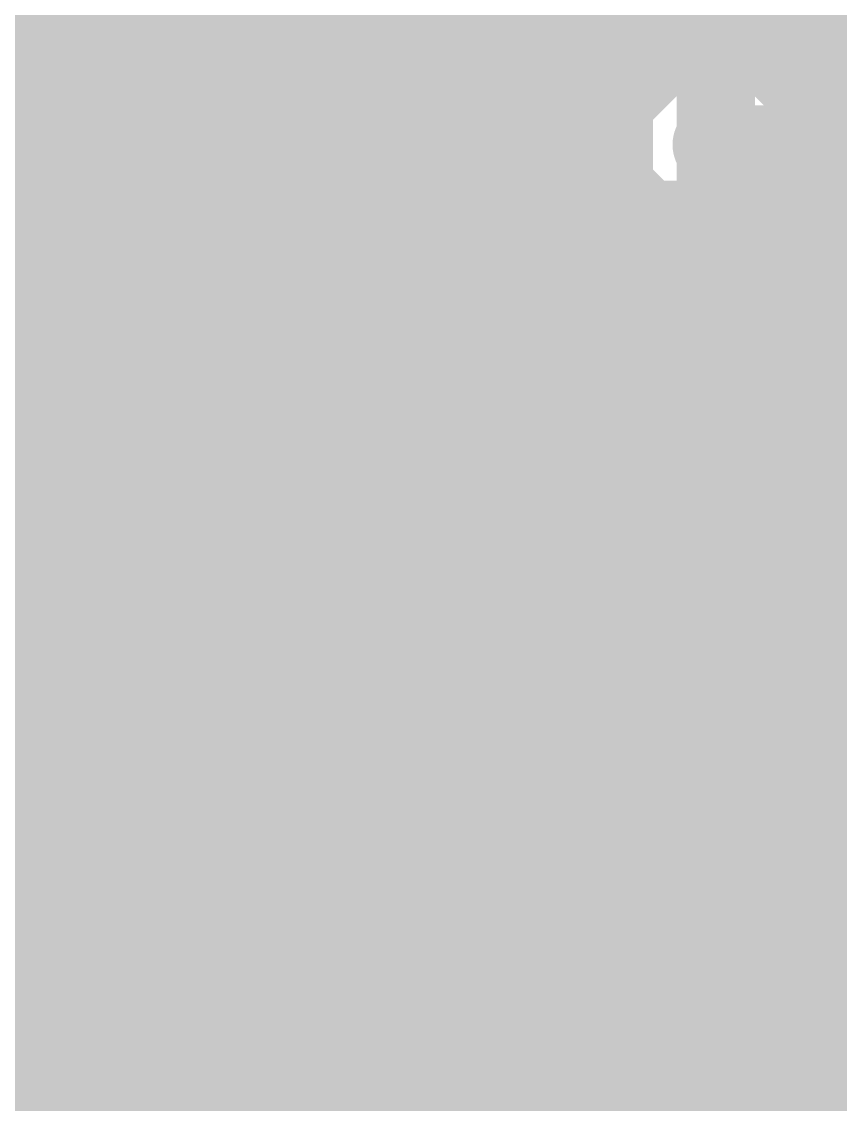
# Model space of a CAD drawing. Extents: x -5 to 208, y -5 to 206.
# Drawn here: x 175.27 to 181.91, y 170.58 to 179.36 of the extents above; entities that cross this region are included whole.
import ezdxf

# ---------------------------------------------------------------- set-up
doc = ezdxf.new("R2010")
doc.units = 0
doc.header["$MEASUREMENT"] = 0
doc.layers.get('0').update_dxf_attribs({"linetype": 'CONTINUOUS'})
for name, color, linetype in [('22-301-0_BOT', 7, 'CONTINUOUS'), ('22-301-0_DRD', 7, 'CONTINUOUS'), ('22-301-0_IN1', 1, 'CONTINUOUS'), ('22-301-0_IN2', 4, 'CONTINUOUS'), ('22-301-0_SMT', 5, 'CONTINUOUS'), ('22-301-0_SPT', 10, 'CONTINUOUS'), ('22-301-0_SST', 14, 'CONTINUOUS'), ('22-301-0_TOP', 9, 'CONTINUOUS'), ('THRUHOLE_TAP', 13, 'CONTINUOUS')]:
    doc.layers.add(name, color=color, linetype=linetype)

# ---------------------------------------------------------------- blocks, each defined once
blk = doc.blocks.new('ROUND_66')
at = {"const_width": 0.35052}
blk.add_lwpolyline([(-0.17526, 0, 1), (0.17526, 0, 1)], format="xyb", close=True, dxfattribs=at)
blk = doc.blocks.new('ROUND_69')
at = {"const_width": 0.35052}
blk.add_lwpolyline([(-0.17526, 0, 1), (0.17526, 0, 1)], format="xyb", close=True, dxfattribs=at)
blk = doc.blocks.new('ROUND_68')
at = {"const_width": 0.35052}
blk.add_lwpolyline([(-0.17526, 0, 1), (0.17526, 0, 1)], format="xyb", close=True, dxfattribs=at)
blk = doc.blocks.new('RECTANGLE_6')
blk.add_solid([(0.4826, 0.4064), (0.4826, -0.4064), (-0.4826, 0.4064), (-0.4826, -0.4064)])
blk = doc.blocks.new('ROUND_73')
at = {"const_width": 0.10033}
blk.add_lwpolyline([(-0.050164, 0, 1), (0.050164, 0, 1)], format="xyb", close=True, dxfattribs=at)

msp = doc.modelspace()

# ---------------------------------------------------------------- linework, layer by layer
at = {"layer": '22-301-0_BOT'}
for points, const_width in [([(175.26, 203.073), (175.26, 170.9039)], 0.254), ([(175.4886, 203.073), (175.4886, 170.9039)], 0.254), ([(175.7172, 203.073), (175.7172, 170.9039)], 0.254), ([(175.9458, 203.073), (175.9458, 170.9039)], 0.254), ([(176.1744, 203.073), (176.1744, 170.9039)], 0.254), ([(176.403, 203.073), (176.403, 170.9039)], 0.254), ([(176.6316, 203.073), (176.6316, 170.9039)], 0.254), ([(176.8602, 203.073), (176.8602, 170.9039)], 0.254), ([(177.0888, 203.073), (177.0888, 170.9039)], 0.254), ([(177.3174, 203.073), (177.3174, 170.9039)], 0.254), ([(177.546, 203.073), (177.546, 170.9039)], 0.254), ([(177.7746, 203.073), (177.7746, 170.9039)], 0.254), ([(178.0032, 203.073), (178.0032, 170.87088)], 0.254), ([(178.2318, 203.073), (178.2318, 170.7388)], 0.254), ([(178.4604, 203.073), (178.4604, 170.5102)], 0.254), ([(178.689, 203.073), (178.689, 170.2816)], 0.254), ([(178.9176, 203.073), (178.9176, 170.04284)], 0.254), ([(179.1462, 203.073), (179.1462, 166.37)], 0.254), ([(179.3748, 203.073), (179.3748, 166.37)], 0.254), ([(179.6034, 203.073), (179.6034, 166.37)], 0.254), ([(179.832, 203.073), (179.832, 166.37)], 0.254), ([(180.0606, 203.073), (180.0606, 166.37)], 0.254), ([(180.2892, 203.073), (180.2892, 178.65852)], 0.254), ([(180.5178, 203.073), (180.5178, 178.92268)], 0.254), ([(180.7464, 203.073), (180.7464, 179.02174)], 0.254), ([(180.975, 203.073), (180.975, 179.03444)], 0.254), ([(181.2036, 203.073), (181.2036, 179.0065)], 0.254), ([(181.4322, 203.073), (181.4322, 179.0065)], 0.254), ([(181.6608, 203.073), (181.6608, 179.0065)], 0.254), ([(181.8894, 203.073), (181.8894, 179.0065)], 0.254), ([(187.5028, 179.4002), (118.9482, 179.4002)], 0.254), ([(187.5028, 179.1716), (118.9482, 179.1716)], 0.254), ([(186.93892, 179.0065), (181.10454, 179.0065)], 0.254), ([(186.93892, 179.0065), (181.10454, 179.0065)], 0.254), ([(180.55082, 178.943), (118.9482, 178.943)], 0.254), ([(180.31968, 178.7144), (118.9482, 178.7144)], 0.254), ([(187.1472, 178.3588), (180.8988, 178.3588)], 0.635), ([(187.2742, 178.3588), (187.1472, 178.3588), (180.8988, 178.3588)], 0.635), ([(180.23078, 178.4858), (118.9482, 178.4858)], 0.254), ([(180.2257, 178.2572), (118.9482, 178.2572)], 0.254), ([(180.30444, 178.0286), (118.9482, 178.0286)], 0.254), ([(180.2892, 178.05654), (180.2892, 166.37)], 0.254), ([(180.51018, 177.8), (118.9482, 177.8)], 0.254), ([(180.5178, 177.79492), (180.5178, 166.37)], 0.254), ([(180.7464, 177.69586), (180.7464, 166.37)], 0.254), ([(180.975, 177.68316), (180.975, 166.37)], 0.254), ([(186.93892, 177.7111), (181.10454, 177.7111)], 0.254), ([(186.93892, 177.7111), (181.10454, 177.7111)], 0.254), ([(181.2036, 177.7111), (181.2036, 166.37)], 0.254), ([(181.4322, 177.7111), (181.4322, 166.37)], 0.254), ([(181.6608, 177.7111), (181.6608, 166.37)], 0.254), ([(181.8894, 177.7111), (181.8894, 166.37)], 0.254), ([(187.5028, 177.5714), (118.9482, 177.5714)], 0.254), ([(187.5028, 177.3428), (118.9482, 177.3428)], 0.254), ([(187.5028, 177.1142), (118.9482, 177.1142)], 0.254), ([(187.5028, 176.8856), (118.9482, 176.8856)], 0.254), ([(187.5028, 176.657), (118.9482, 176.657)], 0.254), ([(187.28436, 176.4284), (118.9482, 176.4284)], 0.254), ([(187.09894, 176.1998), (118.9482, 176.1998)], 0.254), ([(187.03036, 175.9712), (118.9482, 175.9712)], 0.254), ([(187.04306, 175.7426), (118.9482, 175.7426)], 0.254), ([(187.14212, 175.514), (118.9482, 175.514)], 0.254), ([(187.2488, 175.2854), (118.9482, 175.2854)], 0.254), ([(187.2488, 175.0568), (118.9482, 175.0568)], 0.254), ([(187.2488, 174.8282), (118.9482, 174.8282)], 0.254), ([(187.2488, 174.5996), (118.9482, 174.5996)], 0.254), ([(187.2488, 174.371), (118.9482, 174.371)], 0.254), ([(187.2488, 174.1424), (118.9482, 174.1424)], 0.254), ([(187.2488, 173.9138), (118.9482, 173.9138)], 0.254), ([(187.2488, 173.6852), (118.9482, 173.6852)], 0.254), ([(187.2488, 173.4566), (120.23852, 173.4566)], 0.254), ([(187.2488, 173.228), (120.39092, 173.228)], 0.254), ([(187.2488, 172.9994), (120.43918, 172.9994)], 0.254), ([(187.2488, 172.7708), (120.4087, 172.7708)], 0.254), ([(187.2488, 172.5422), (120.28678, 172.5422)], 0.254), ([(187.2488, 172.3136), (119.9642, 172.3136)], 0.254), ([(187.2488, 172.085), (119.9642, 172.085)], 0.254), ([(187.2488, 171.8564), (119.9642, 171.8564)], 0.254), ([(183.12638, 171.6278), (119.9642, 171.6278)], 0.254), ([(182.92064, 171.3992), (119.9642, 171.3992)], 0.254), ([(182.8419, 171.1706), (119.9642, 171.1706)], 0.254), ([(182.84698, 170.942), (119.9642, 170.942)], 0.254), ([(177.8, 170.9039), (174.1932, 170.9039)], 0.254), ([(182.93588, 170.7134), (178.2572, 170.7134)], 0.254), ([(178.26482, 170.70578), (178.83378, 170.13682)], 0.254), ([(183.16702, 170.4848), (178.4858, 170.4848)], 0.254)]:
    msp.add_lwpolyline(points, dxfattribs=dict(at, const_width=const_width))
at = {"layer": '22-301-0_BOT', "const_width": 0.254}
for points in [[(180.8988, 179.03952, 0.4142136), (180.21808, 178.3588)], [(181.10454, 179.0065, 0.0770437), (180.8988, 179.03839)], [(180.21808, 178.3588, 0.4142136), (180.8988, 177.67808)], [(180.8988, 177.67808, 0.0770435), (181.10488, 177.71002)], [(178.2572, 170.7134, 0.1989124), (177.8, 170.90278)]]:
    msp.add_lwpolyline(points, format="xyb", dxfattribs=at)
at = {"layer": '22-301-0_DRD', "const_width": 0.254}
for points in [[(180.6448, 178.9938), (180.2638, 178.6128)], [(180.6448, 178.9938), (180.2638, 178.6128)], [(181.1528, 178.9938), (180.6448, 178.9938)], [(181.1528, 178.9938), (180.6448, 178.9938)], [(181.5338, 178.6128), (181.1528, 178.9938)], [(181.5338, 178.6128), (181.1528, 178.9938)], [(180.2638, 178.6128), (180.2638, 178.1048)], [(180.2638, 178.6128), (180.2638, 178.1048)], [(181.5338, 178.1048), (181.5338, 178.6128)], [(181.5338, 178.1048), (181.5338, 178.6128)], [(180.2638, 178.1048), (180.6448, 177.7238)], [(180.2638, 178.1048), (180.6448, 177.7238)], [(181.1528, 177.7238), (181.5338, 178.1048)], [(181.1528, 177.7238), (181.5338, 178.1048)], [(180.6448, 177.7238), (181.1528, 177.7238)], [(180.6448, 177.7238), (181.1528, 177.7238)], [(180.721, 175.26), (180.34, 174.879)], [(180.721, 175.26), (180.34, 174.879)], [(181.229, 175.26), (180.721, 175.26)], [(181.229, 175.26), (180.721, 175.26)], [(181.61, 174.879), (181.229, 175.26)], [(181.61, 174.879), (181.229, 175.26)], [(180.34, 174.879), (180.34, 174.371)], [(180.34, 174.879), (180.34, 174.371)], [(181.61, 174.371), (181.61, 174.879)], [(181.61, 174.371), (181.61, 174.879)], [(180.34, 174.371), (180.721, 173.99)], [(180.34, 174.371), (180.721, 173.99)], [(181.229, 173.99), (181.61, 174.371)], [(181.229, 173.99), (181.61, 174.371)], [(180.721, 173.99), (181.229, 173.99)], [(180.721, 173.99), (181.229, 173.99)]]:
    msp.add_lwpolyline(points, dxfattribs=at)
at = {"layer": '22-301-0_IN1', "const_width": 0.254}
for points in [[(175.3108, 203.327), (175.3108, 167.259)], [(175.5394, 203.327), (175.5394, 167.259)], [(175.768, 203.327), (175.768, 167.259)], [(175.9966, 203.327), (175.9966, 167.259)], [(176.2252, 203.327), (176.2252, 167.259)], [(176.4538, 203.327), (176.4538, 167.259)], [(176.6824, 203.327), (176.6824, 167.259)], [(176.911, 203.327), (176.911, 167.259)], [(177.1396, 203.327), (177.1396, 164.846)], [(177.3682, 203.327), (177.3682, 164.846)], [(177.5968, 203.327), (177.5968, 164.846)], [(177.8254, 203.327), (177.8254, 170.00728)], [(178.054, 203.327), (178.054, 170.21556)], [(178.2826, 203.327), (178.2826, 170.29176)], [(178.5112, 203.327), (178.5112, 170.28922)], [(178.7398, 203.327), (178.7398, 170.20032)], [(178.9684, 203.327), (178.9684, 169.96918)], [(179.197, 203.327), (179.197, 164.846)], [(179.4256, 203.327), (179.4256, 164.846)], [(179.6542, 203.327), (179.6542, 164.846)], [(179.8828, 203.327), (179.8828, 164.846)], [(180.1114, 203.327), (180.1114, 164.846)], [(180.34, 203.327), (180.34, 178.74488)], [(180.5686, 203.327), (180.5686, 178.95316)], [(180.7972, 203.327), (180.7972, 179.02936)], [(181.0258, 203.327), (181.0258, 179.02682)], [(181.2544, 203.327), (181.2544, 178.93792)], [(181.483, 203.327), (181.483, 178.70678)], [(181.7116, 203.327), (181.7116, 164.846)], [(181.9402, 203.327), (181.9402, 164.846)], [(199.644, 179.3494), (118.79072, 179.3494)], [(199.644, 179.1208), (107.73664, 179.1208)], [(180.47716, 178.8922), (107.66806, 178.8922)], [(186.72556, 178.8922), (181.32044, 178.8922)], [(180.29174, 178.6636), (107.48264, 178.6636)], [(186.54014, 178.6636), (181.50586, 178.6636)], [(180.22316, 178.435), (111.06912, 178.435)], [(186.47156, 178.435), (181.57444, 178.435)], [(180.23586, 178.2064), (111.23676, 178.2064)], [(186.48426, 178.2064), (181.56174, 178.2064)], [(180.33492, 177.9778), (111.29518, 177.9778)], [(180.34, 177.97018), (180.34, 164.846)], [(186.58332, 177.9778), (181.46268, 177.9778)], [(181.483, 178.01082), (181.483, 164.846)], [(180.5686, 177.76444), (180.5686, 164.846)], [(181.2544, 177.77968), (181.2544, 164.846)], [(180.59654, 177.7492), (111.27232, 177.7492)], [(180.7972, 177.6857), (180.7972, 164.846)], [(181.0258, 177.69078), (181.0258, 164.846)], [(186.84494, 177.7492), (181.19852, 177.7492)], [(189.20206, 177.5206), (111.16056, 177.5206)], [(189.30112, 177.292), (110.8583, 177.292)], [(189.56274, 177.0634), (97.31502, 177.0634)], [(199.644, 176.8348), (97.68078, 176.8348)], [(199.644, 176.6062), (97.8027, 176.6062)], [(187.22594, 176.3776), (97.83318, 176.3776)], [(187.07608, 176.149), (97.78492, 176.149)], [(187.02528, 175.9204), (97.63252, 175.9204)], [(187.05576, 175.6918), (67.691, 175.6918)], [(187.18022, 175.4632), (67.691, 175.4632)], [(187.54344, 175.2346), (67.691, 175.2346)], [(199.644, 175.006), (67.691, 175.006)], [(199.644, 174.7774), (80.40624, 174.7774)], [(199.644, 174.5488), (80.59166, 174.5488)], [(199.644, 174.3202), (80.66024, 174.3202)], [(199.644, 174.0916), (80.64754, 174.0916)], [(199.644, 173.863), (80.54848, 173.863)], [(199.644, 173.6344), (119.92102, 173.6344)], [(199.644, 173.4058), (120.28678, 173.4058)], [(199.644, 173.1772), (120.4087, 173.1772)], [(199.644, 172.9486), (120.43918, 172.9486)], [(199.644, 172.72), (120.39092, 172.72)], [(199.644, 172.4914), (120.23852, 172.4914)], [(199.644, 172.2628), (112.03432, 172.2628)], [(199.644, 172.0342), (112.05718, 172.0342)], [(199.644, 171.8056), (111.99876, 171.8056)], [(183.06288, 171.577), (111.83112, 171.577)], [(182.89524, 171.3484), (109.25556, 171.3484)], [(182.83682, 171.1198), (109.17936, 171.1198)], [(182.85714, 170.8912), (108.97108, 170.8912)], [(182.9689, 170.6626), (92.49918, 170.6626)]]:
    msp.add_lwpolyline(points, dxfattribs=at)
for points in [[(180.8988, 179.03952, 0.4142136), (180.21808, 178.3588)], [(181.57952, 178.3588, 0.4142136), (180.8988, 179.03952)], [(180.21808, 178.3588, 0.4142136), (180.8988, 177.67808)], [(180.8988, 177.67808, 0.4142136), (181.57952, 178.3588)]]:
    msp.add_lwpolyline(points, format="xyb", dxfattribs=at)
at = {"layer": '22-301-0_IN2', "const_width": 0.254}
for points in [[(22.352, 180.467), (22.352, 180.34), (23.368, 179.324), (106.172, 179.324), (106.807, 179.959), (107.315, 179.959), (108.077, 179.197), (146.812, 179.197), (147.066, 179.451), (196.469, 179.451), (197.485, 180.467)], [(180.65496, 178.9938), (147.25396, 178.9938)], [(175.3108, 178.9938), (175.3108, 178.1302)], [(175.5394, 178.9938), (175.5394, 178.1302)], [(175.768, 178.9938), (175.768, 178.1302)], [(175.9966, 178.9938), (175.9966, 178.1302)], [(176.2252, 178.9938), (176.2252, 178.1302)], [(176.4538, 178.9938), (176.4538, 178.1302)], [(176.6824, 178.9938), (176.6824, 178.1302)], [(176.911, 178.9938), (176.911, 178.1302)], [(177.1396, 178.9938), (177.1396, 178.1302)], [(177.3682, 178.9938), (177.3682, 178.1302)], [(177.5968, 178.9938), (177.5968, 178.1302)], [(177.8254, 178.9938), (177.8254, 178.1302)], [(178.054, 178.9938), (178.054, 178.1302)], [(178.2826, 178.9938), (178.2826, 178.1302)], [(178.5112, 178.9938), (178.5112, 178.1302)], [(178.7398, 178.9938), (178.7398, 178.1302)], [(178.9684, 178.9938), (178.9684, 178.1302)], [(179.197, 178.9938), (179.197, 178.1302)], [(179.4256, 178.9938), (179.4256, 178.1302)], [(179.6542, 178.9938), (179.6542, 178.1302)], [(179.8828, 178.9938), (179.8828, 178.1302)], [(180.1114, 178.9938), (180.1114, 178.1302)], [(180.34, 178.9938), (180.34, 178.74488)], [(180.5686, 178.9938), (180.5686, 178.95316)], [(180.39588, 178.816), (147.06346, 178.816)], [(180.25872, 178.5874), (110.77702, 178.5874)], [(180.21808, 178.3588), (148.10486, 178.3588)], [(180.25872, 178.1302), (148.39696, 178.1302)], [(180.25872, 178.1302), (148.39696, 178.1302)], [(189.865, 177.673), (148.209, 177.673), (147.955, 177.927), (110.617, 177.927)], [(189.36208, 177.2158), (148.209, 177.2158)], [(175.3108, 177.2158), (175.3108, 176.3522)], [(175.5394, 177.2158), (175.5394, 176.3522)], [(175.768, 177.2158), (175.768, 176.3522)], [(175.9966, 177.2158), (175.9966, 176.3522)], [(176.2252, 177.2158), (176.2252, 176.3522)], [(176.4538, 177.2158), (176.4538, 176.3522)], [(176.6824, 177.2158), (176.6824, 176.3522)], [(176.911, 177.2158), (176.911, 176.3522)], [(177.1396, 177.2158), (177.1396, 176.3522)], [(177.3682, 177.2158), (177.3682, 176.3522)], [(177.5968, 177.2158), (177.5968, 176.3522)], [(177.8254, 177.2158), (177.8254, 176.3522)], [(178.054, 177.2158), (178.054, 176.3522)], [(178.2826, 177.2158), (178.2826, 176.3522)], [(178.5112, 177.2158), (178.5112, 176.3522)], [(178.7398, 177.2158), (178.7398, 176.3522)], [(178.9684, 177.2158), (178.9684, 176.3522)], [(179.197, 177.2158), (179.197, 176.3522)], [(179.4256, 177.2158), (179.4256, 176.3522)], [(179.6542, 177.2158), (179.6542, 176.3522)], [(179.8828, 177.2158), (179.8828, 176.3522)], [(180.1114, 177.2158), (180.1114, 176.3522)], [(180.34, 177.2158), (180.34, 176.3522)], [(180.5686, 177.2158), (180.5686, 176.3522)], [(180.7972, 177.2158), (180.7972, 176.3522)], [(181.0258, 177.2158), (181.0258, 176.3522)], [(181.2544, 177.2158), (181.2544, 176.3522)], [(181.483, 177.2158), (181.483, 176.3522)], [(181.7116, 177.2158), (181.7116, 176.3522)], [(181.9402, 177.2158), (181.9402, 176.3522)], [(199.644, 176.9872), (97.50298, 176.9872)], [(199.644, 176.7586), (147.60702, 176.7586)], [(187.46216, 176.53), (147.83816, 176.53)], [(97.155, 176.403), (147.32, 176.403), (147.828, 175.895), (187.706, 175.895)], [(187.20308, 176.3522), (148.01596, 176.3522)], [(187.25388, 175.387), (67.691, 175.387)], [(187.20308, 175.4378), (147.828, 175.4378)], [(175.3108, 175.4378), (175.3108, 172.6692)], [(175.5394, 175.4378), (175.5394, 172.6692)], [(175.768, 175.4378), (175.768, 172.6692)], [(175.9966, 175.4378), (175.9966, 172.6692)], [(176.2252, 175.4378), (176.2252, 172.6692)], [(176.4538, 175.4378), (176.4538, 172.6692)], [(176.6824, 175.4378), (176.6824, 172.6692)], [(176.911, 175.4378), (176.911, 172.6692)], [(177.1396, 175.4378), (177.1396, 172.6692)], [(177.3682, 175.4378), (177.3682, 172.6692)], [(177.5968, 175.4378), (177.5968, 172.6692)], [(177.8254, 175.4378), (177.8254, 172.6692)], [(178.054, 175.4378), (178.054, 172.6692)], [(178.2826, 175.4378), (178.2826, 172.6692)], [(178.5112, 175.4378), (178.5112, 172.6692)], [(178.7398, 175.4378), (178.7398, 172.6692)], [(178.9684, 175.4378), (178.9684, 172.6692)], [(179.197, 175.4378), (179.197, 172.6692)], [(179.4256, 175.4378), (179.4256, 172.6692)], [(179.6542, 175.4378), (179.6542, 172.6692)], [(179.8828, 175.4378), (179.8828, 172.6692)], [(180.1114, 175.4378), (180.1114, 172.6692)], [(180.34, 175.4378), (180.34, 172.6692)], [(180.5686, 175.4378), (180.5686, 172.6692)], [(180.7972, 175.4378), (180.7972, 172.6692)], [(181.0258, 175.4378), (181.0258, 172.6692)], [(181.2544, 175.4378), (181.2544, 172.6692)], [(181.483, 175.4378), (181.483, 172.6692)], [(181.7116, 175.4378), (181.7116, 172.6692)], [(181.9402, 175.4378), (181.9402, 172.6692)], [(199.644, 175.1584), (67.691, 175.1584)], [(199.644, 174.9298), (67.691, 174.9298)], [(199.644, 174.7012), (80.48752, 174.7012)], [(199.644, 174.4726), (80.62468, 174.4726)], [(199.644, 174.244), (80.66532, 174.244)], [(199.644, 174.0154), (80.62468, 174.0154)], [(199.644, 173.7868), (80.48752, 173.7868)], [(199.644, 173.5582), (120.10898, 173.5582)], [(199.644, 173.3296), (120.34012, 173.3296)], [(199.644, 173.101), (120.42902, 173.101)], [(199.644, 172.8724), (120.43156, 172.8724)], [(182.499, 172.6692), (120.36806, 172.6692)], [(183.515, 171.069), (183.515, 171.196), (182.499, 172.212), (111.252, 172.212), (111.379, 172.085)], [(182.3339, 171.7294), (111.95812, 171.7294)], [(182.3085, 171.7548), (111.97336, 171.7548)], [(175.3108, 171.7548), (175.3108, 170.7642)], [(175.5394, 171.7548), (175.5394, 170.7642)], [(175.768, 171.7548), (175.768, 170.7642)], [(175.9966, 171.7548), (175.9966, 170.7642)], [(176.2252, 171.7548), (176.2252, 170.7642)], [(176.4538, 171.7548), (176.4538, 170.7642)], [(176.6824, 171.7548), (176.6824, 170.7642)], [(176.911, 171.7548), (176.911, 170.7642)], [(177.1396, 171.7548), (177.1396, 170.7642)], [(177.3682, 171.7548), (177.3682, 170.7642)], [(177.5968, 171.7548), (177.5968, 170.7642)], [(177.8254, 171.7548), (177.8254, 170.7642)], [(178.054, 171.7548), (178.054, 170.7642)], [(178.2826, 171.7548), (178.2826, 170.7642)], [(178.5112, 171.7548), (178.5112, 170.7642)], [(178.7398, 171.7548), (178.7398, 170.7642)], [(178.9684, 171.7548), (178.9684, 170.7642)], [(179.197, 171.7548), (179.197, 170.7642)], [(179.4256, 171.7548), (179.4256, 170.7642)], [(179.6542, 171.7548), (179.6542, 170.7642)], [(179.8828, 171.7548), (179.8828, 170.7642)], [(180.1114, 171.7548), (180.1114, 170.7642)], [(180.34, 171.7548), (180.34, 170.7642)], [(180.5686, 171.7548), (180.5686, 170.7642)], [(180.7972, 171.7548), (180.7972, 170.7642)], [(181.0258, 171.7548), (181.0258, 170.7642)], [(181.2544, 171.7548), (181.2544, 170.7642)], [(181.483, 171.7548), (181.483, 170.7642)], [(181.7116, 171.7548), (181.7116, 170.7642)], [(181.9402, 171.7548), (181.9402, 170.7642)], [(182.5625, 171.5008), (111.72698, 171.5008)], [(182.7911, 171.2722), (109.24032, 171.2722)], [(182.83428, 171.0436), (121.95302, 171.0436)], [(182.88508, 170.815), (122.18416, 170.815)], [(182.90794, 170.7642), (122.23496, 170.7642)]]:
    msp.add_lwpolyline(points, dxfattribs=at)
for points in [[(180.65496, 178.9938, 0.3104759), (180.21808, 178.3588)], [(180.21808, 178.3588, 0.085967), (180.25774, 178.12985)]]:
    msp.add_lwpolyline(points, format="xyb", dxfattribs=at)
at = {"layer": '22-301-0_SST', "const_width": 0.1524}
for points in [[(180.1622, 179.07), (179.9336, 179.07), (179.9336, 182.245), (184.4802, 182.245), (184.4802, 179.07), (180.1622, 179.07)], [(180.1495, 177.9905), (180.1495, 175.0695), (181.7878, 175.0695), (181.7878, 177.9905), (180.1495, 177.9905)], [(178.88458, 176.87036), (178.7144, 176.93132), (178.7144, 177.28692), (178.88458, 177.34534), (179.56276, 177.34534), (179.7304, 177.28692), (179.7304, 176.93132), (179.56276, 176.87036)], [(178.7144, 176.38776), (179.7304, 176.03216), (179.7304, 176.50714)], [(178.7144, 175.54956), (179.7304, 175.19396), (179.7304, 175.66894)], [(179.63642, 174.19828), (179.63642, 173.84268), (179.80406, 173.7233), (179.97424, 173.7233), (180.14442, 173.84268), (180.14442, 174.19828), (179.12842, 174.19828)], [(179.63642, 173.9011), (179.12842, 173.7233)], [(179.12842, 173.00448), (179.12842, 173.2407)], [(179.12842, 173.12386), (180.14442, 173.12386), (179.97424, 173.2407)], [(179.12842, 172.46346), (179.29606, 172.5803), (179.46624, 172.64126), (179.80406, 172.64126), (179.97424, 172.5803), (180.14442, 172.46346), (180.14442, 172.34408), (179.97424, 172.2247), (179.80406, 172.16628), (179.46624, 172.16628), (179.29606, 172.2247), (179.12842, 172.34408), (179.12842, 172.46346)], [(179.12842, 171.44746), (179.12842, 171.68368)], [(179.12842, 171.5643), (180.14442, 171.5643), (179.97424, 171.68368)], [(180.5305, 168.0845), (180.5305, 171.0055), (178.8922, 171.0055), (178.8922, 168.0845), (180.5305, 168.0845)]]:
    msp.add_lwpolyline(points, dxfattribs=at)
at = {"layer": '22-301-0_TOP'}
for points, const_width in [([(178.3334, 183.896), (178.3334, 176.83226)], 0.254), ([(178.1048, 183.6674), (178.1048, 176.60366)], 0.254), ([(177.8762, 183.4388), (177.8762, 176.16678)], 0.254), ([(177.6476, 183.2102), (177.6476, 173.35246)], 0.254), ([(177.419, 182.9816), (177.419, 173.12386)], 0.254), ([(177.1904, 182.753), (177.1904, 172.89526)], 0.254), ([(176.9618, 182.5244), (176.9618, 172.66666)], 0.254), ([(176.7332, 182.2958), (176.7332, 172.43806)], 0.254), ([(176.5046, 182.0672), (176.5046, 172.20946)], 0.254), ([(176.276, 181.8386), (176.276, 171.98086)], 0.254), ([(179.705, 170.2562), (182.245, 172.7962), (182.245, 180.848), (181.483, 181.61), (180.9242, 181.61)], 0.635), ([(176.0474, 181.61), (176.0474, 171.75226)], 0.254), ([(175.8188, 181.3814), (175.8188, 171.52366)], 0.254), ([(175.5902, 181.1528), (175.5902, 171.29506)], 0.254), ([(175.3616, 180.9242), (175.3616, 171.06646)], 0.254), ([(178.562, 180.2765), (178.562, 177.06086)], 0.254), ([(178.74742, 180.00218), (179.62118, 179.12842)], 0.254), ([(178.7906, 179.959), (178.7906, 177.28946)], 0.254), ([(180.9242, 179.705), (180.594, 179.705), (180.8988, 179.4002), (180.8988, 178.3588), (180.8988, 177.3174), (180.9242, 177.292), (180.975, 177.2412)], 0.635), ([(179.0192, 179.7304), (179.0192, 177.51806)], 0.254), ([(179.2986, 179.451), (146.4056, 179.451)], 0.254), ([(179.2478, 179.5018), (179.2478, 177.74666)], 0.254), ([(179.4764, 179.2732), (179.4764, 177.96256)], 0.254), ([(179.5272, 179.2224), (146.4056, 179.2224)], 0.254), ([(179.7812, 178.9938), (146.4056, 178.9938)], 0.254), ([(179.705, 179.05476), (179.705, 178.07686)], 0.254), ([(179.7812, 179.00142), (179.7812, 178.8541)], 0.254), ([(180.0733, 178.8541), (179.7812, 178.8541)], 0.254), ([(179.9336, 178.8541), (179.9336, 178.1175)], 0.254), ([(180.0733, 178.8541), (180.0733, 178.58994)], 0.254), ([(180.0733, 178.7652), (146.4056, 178.7652)], 0.254), ([(180.8988, 178.3588), (180.8988, 177.3174), (180.9242, 177.292), (180.975, 177.2412)], 0.635), ([(180.8988, 178.3588), (180.8988, 177.3174), (180.9242, 177.292), (180.975, 177.2412)], 0.635), ([(180.0606, 178.5366), (146.4056, 178.5366)], 0.254), ([(180.04282, 178.308), (146.4056, 178.308)], 0.254), ([(179.9844, 178.1175), (179.959, 178.1175)], 0.254), ([(180.06568, 178.1556), (179.9844, 178.1556)], 0.254), ([(179.9844, 178.1556), (179.9844, 178.1175)], 0.254), ([(179.71008, 178.0794), (146.4056, 178.0794)], 0.254), ([(179.3494, 177.8508), (146.4056, 177.8508)], 0.254), ([(179.36718, 177.86858), (178.11242, 176.61382)], 0.254), ([(179.1208, 177.6222), (146.4056, 177.6222)], 0.254), ([(180.975, 177.2412), (180.9242, 177.292), (179.959, 177.292), (178.689, 176.022), (178.689, 173.228), (174.625, 169.164), (174.625, 166.62908)], 0.635), ([(178.8922, 177.3936), (146.4056, 177.3936)], 0.254), ([(178.6636, 177.165), (146.4056, 177.165)], 0.254), ([(178.435, 176.9364), (146.4056, 176.9364)], 0.254), ([(178.2064, 176.7078), (146.4056, 176.7078)], 0.254), ([(178.00066, 176.4792), (146.4056, 176.4792)], 0.254), ([(177.89652, 176.2506), (146.4056, 176.2506)], 0.254), ([(179.9844, 176.149), (179.5145, 175.6791)], 0.254), ([(179.9336, 176.0982), (179.9336, 171.65066)], 0.254), ([(179.9844, 176.149), (179.9844, 174.9044)], 0.254), ([(177.8635, 176.022), (146.4056, 176.022)], 0.254), ([(177.8635, 176.022), (177.8635, 173.56836)], 0.254), ([(179.9844, 176.022), (179.85486, 176.022)], 0.254), ([(180.975, 175.8188), (180.975, 174.625)], 0.635), ([(180.975, 174.625), (180.975, 175.8188)], 0.635), ([(179.705, 175.8696), (179.705, 171.42206)], 0.254), ([(177.8635, 175.7934), (146.4056, 175.7934)], 0.254), ([(179.9844, 175.7934), (179.62626, 175.7934)], 0.254), ([(179.9844, 175.8188), (180.975, 175.8188)], 0.254), ([(180.975, 174.9044), (180.975, 175.8188)], 0.254), ([(179.5145, 175.6791), (179.5145, 173.228)], 0.254), ([(177.8635, 175.5648), (146.4056, 175.5648)], 0.254), ([(179.9844, 175.5648), (179.5145, 175.5648)], 0.254), ([(177.8635, 175.3362), (146.4056, 175.3362)], 0.254), ([(179.9844, 175.3362), (179.5145, 175.3362)], 0.254), ([(177.8635, 175.1076), (146.4056, 175.1076)], 0.254), ([(179.9844, 175.1076), (179.5145, 175.1076)], 0.254), ([(177.8635, 174.879), (146.4056, 174.879)], 0.254), ([(181.4195, 174.879), (179.5145, 174.879)], 0.254), ([(181.4195, 174.9044), (179.9844, 174.9044)], 0.254), ([(180.1622, 174.9044), (180.1622, 171.87926)], 0.254), ([(180.3908, 174.9044), (180.3908, 172.10786)], 0.254), ([(180.6194, 174.9044), (180.6194, 172.33646)], 0.254), ([(180.848, 174.9044), (180.848, 172.56506)], 0.254), ([(181.0766, 174.9044), (181.0766, 172.79366)], 0.254), ([(181.3052, 174.9044), (181.3052, 173.02226)], 0.254), ([(181.4195, 174.9044), (181.4195, 173.13656)], 0.254), ([(177.8635, 174.6504), (146.4056, 174.6504)], 0.254), ([(181.4195, 174.6504), (179.5145, 174.6504)], 0.254), ([(177.8635, 174.4218), (146.4056, 174.4218)], 0.254), ([(181.4195, 174.4218), (179.5145, 174.4218)], 0.254), ([(177.8635, 174.1932), (143.46682, 174.1932)], 0.254), ([(181.4195, 174.1932), (179.5145, 174.1932)], 0.254), ([(177.8635, 173.9646), (143.23822, 173.9646)], 0.254), ([(181.4195, 173.9646), (179.5145, 173.9646)], 0.254), ([(177.8635, 173.736), (143.00962, 173.736)], 0.254), ([(181.4195, 173.736), (179.5145, 173.736)], 0.254), ([(177.8635, 173.56836), (174.40148, 170.10888)], 0.254), ([(177.8, 173.5074), (142.78102, 173.5074)], 0.254), ([(181.4195, 173.5074), (179.5145, 173.5074)], 0.254), ([(177.5714, 173.2788), (142.55242, 173.2788)], 0.254), ([(181.4195, 173.2788), (179.5145, 173.2788)], 0.254), ([(181.4195, 173.13656), (179.451, 171.1706)], 0.254), ([(177.3428, 173.0502), (142.32382, 173.0502)], 0.254), ([(181.3306, 173.0502), (179.49418, 173.0502)], 0.254), ([(179.4764, 172.97908), (179.4764, 171.19346)], 0.254), ([(177.1142, 172.8216), (142.09522, 172.8216)], 0.254), ([(181.102, 172.8216), (179.40782, 172.8216)], 0.254), ([(176.8856, 172.593), (141.605, 172.593)], 0.254), ([(179.26558, 172.63618), (175.4505, 168.8211)], 0.254), ([(180.8734, 172.593), (179.21986, 172.593)], 0.254), ([(179.2478, 172.6184), (179.2478, 171.1706)], 0.254), ([(176.657, 172.3644), (131.68122, 172.3644)], 0.254), ([(180.6448, 172.3644), (178.99126, 172.3644)], 0.254), ([(179.0192, 172.3898), (179.0192, 171.1706)], 0.254), ([(178.7906, 172.1612), (178.7906, 171.1706)], 0.254), ([(182.82158, 172.20438), (180.6956, 170.0784)], 0.254), ([(176.4284, 172.1358), (131.90982, 172.1358)], 0.254), ([(180.4162, 172.1358), (178.76266, 172.1358)], 0.254), ([(176.1998, 171.9072), (132.13842, 171.9072)], 0.254), ([(180.1876, 171.9072), (178.53406, 171.9072)], 0.254), ([(178.562, 171.9326), (178.562, 170.942)], 0.254), ([(178.3334, 171.704), (178.3334, 170.73626)], 0.254), ([(175.9712, 171.6786), (132.36702, 171.6786)], 0.254), ([(179.959, 171.6786), (178.30546, 171.6786)], 0.254), ([(175.7426, 171.45), (132.59562, 171.45)], 0.254), ([(179.7304, 171.45), (178.07686, 171.45)], 0.254), ([(178.1048, 171.4754), (178.1048, 170.50766)], 0.254), ([(181.991, 171.3738), (181.991, 167.78732)], 0.254), ([(175.514, 171.2214), (132.82422, 171.2214)], 0.254), ([(179.5018, 171.2214), (177.84826, 171.2214)], 0.254), ([(177.8762, 171.2468), (177.8762, 170.31208)], 0.254), ([(182.67172, 171.2214), (181.83606, 171.2214)], 0.254), ([(179.451, 171.1706), (178.7144, 171.1706)], 0.254), ([(178.7144, 171.1706), (178.7144, 171.02328)], 0.254), ([(181.7624, 171.1452), (181.7624, 167.78732)], 0.254), ([(177.6476, 171.0182), (177.6476, 170.06062)], 0.254), ([(175.2854, 170.9928), (173.52518, 170.9928)], 0.254), ([(178.64582, 170.9928), (177.61966, 170.9928)], 0.254), ([(181.5338, 170.9166), (181.5338, 167.78732)], 0.254), ([(182.66156, 170.9928), (181.60746, 170.9928)], 0.254), ([(178.42738, 170.83278), (177.9651, 170.36796)], 0.254), ([(178.3588, 170.7642), (177.39106, 170.7642)], 0.254), ([(177.419, 170.7896), (177.419, 167.78732)], 0.254), ([(182.71236, 170.7642), (181.37886, 170.7642)], 0.254), ([(181.3052, 170.688), (181.3052, 165.735)], 0.254), ([(177.1904, 170.561), (177.1904, 167.78732)], 0.254), ([(178.1302, 170.5356), (177.16246, 170.5356)], 0.254), ([(182.8419, 170.5356), (181.15026, 170.5356)], 0.254), ([(181.0766, 170.4594), (181.0766, 165.735)], 0.254)]:
    msp.add_lwpolyline(points, dxfattribs=dict(at, const_width=const_width))
at = {"layer": '22-301-0_TOP', "const_width": 0.254}
for points in [[(179.6288, 179.1208, 0.0588058), (179.78085, 179.00085)], [(179.6288, 179.1208, 0.0588058), (179.78085, 179.00085)], [(180.0733, 178.58994, 0.0683584), (180.04155, 178.3588)], [(180.04028, 178.3588, 0.0598793), (180.06473, 178.15537)], [(179.959, 178.1175, 0.1989128), (179.37528, 177.87572)], [(178.1048, 176.6062, 0.1989124), (177.86282, 176.022)], [(178.1048, 176.6062, 0.1989124), (177.86282, 176.022)], [(179.2732, 172.6438, 0.1989124), (179.51518, 173.228)], [(178.7144, 171.02328, 0.1021479), (178.43554, 170.83986)], [(178.7144, 171.02328, 0.1021479), (178.43554, 170.83986)]]:
    msp.add_lwpolyline(points, format="xyb", dxfattribs=at)

# ---------------------------------------------------------------- block references
at = {"layer": '22-301-0_BOT'}
for p in [(180.8988, 178.3588), (180.975, 174.625)]:
    msp.add_blockref('ROUND_66', p, dxfattribs=at)
at = {"layer": '22-301-0_IN1'}
for name, p in [('ROUND_69', (180.8988, 178.3588)), ('ROUND_66', (180.975, 174.625))]:
    msp.add_blockref(name, p, dxfattribs=at)
at = {"layer": '22-301-0_IN2'}
for p in [(180.8988, 178.3588), (180.975, 174.625)]:
    msp.add_blockref('ROUND_68', p, dxfattribs=at)
at = {"layer": '22-301-0_SMT'}
for p in [(180.975, 177.2412), (180.975, 175.8188), (179.705, 170.2562)]:
    msp.add_blockref('RECTANGLE_6', p, dxfattribs=at)
at = {"layer": '22-301-0_SPT'}
for p in [(180.975, 177.2412), (180.975, 175.8188), (179.705, 170.2562)]:
    msp.add_blockref('RECTANGLE_6', p, dxfattribs=at)
at = {"layer": '22-301-0_TOP'}
for name, p in [('ROUND_66', (180.8988, 178.3588)), ('RECTANGLE_6', (180.975, 177.2412)), ('RECTANGLE_6', (180.975, 175.8188)), ('ROUND_66', (180.975, 174.625)), ('RECTANGLE_6', (179.705, 170.2562))]:
    msp.add_blockref(name, p, dxfattribs=at)
at = {"layer": 'THRUHOLE_TAP'}
for p in [(180.8988, 178.3588), (180.975, 174.625)]:
    msp.add_blockref('ROUND_73', p, dxfattribs=at)

doc.saveas('drawing.dxf')
